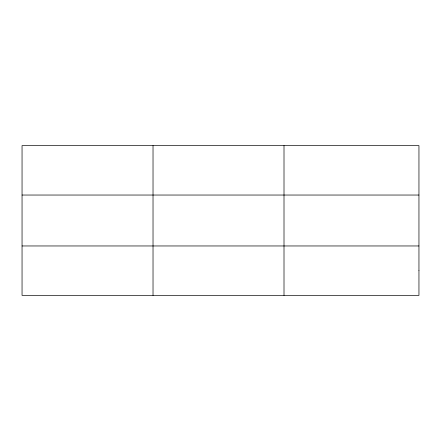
<?xml version="1.0" encoding="UTF-8"?>
<svg xmlns="http://www.w3.org/2000/svg" width="441" height="441" viewBox="0 0 441 441"><rect width="100%" height="100%" fill="white"/><g stroke="black" fill="none" stroke-linecap="round" stroke-linejoin="round"><path stroke-width="0.66" d="M153.027 295.387L153.027 145.613M284.004 295.387L284.004 145.613M22.05 195.038L418.95 195.038M22.05 245.962L418.95 245.962M418.95 270.675L418.95 295.387L22.05 295.387L22.05 145.613L418.95 145.613L418.95 270.675"/></g></svg>
